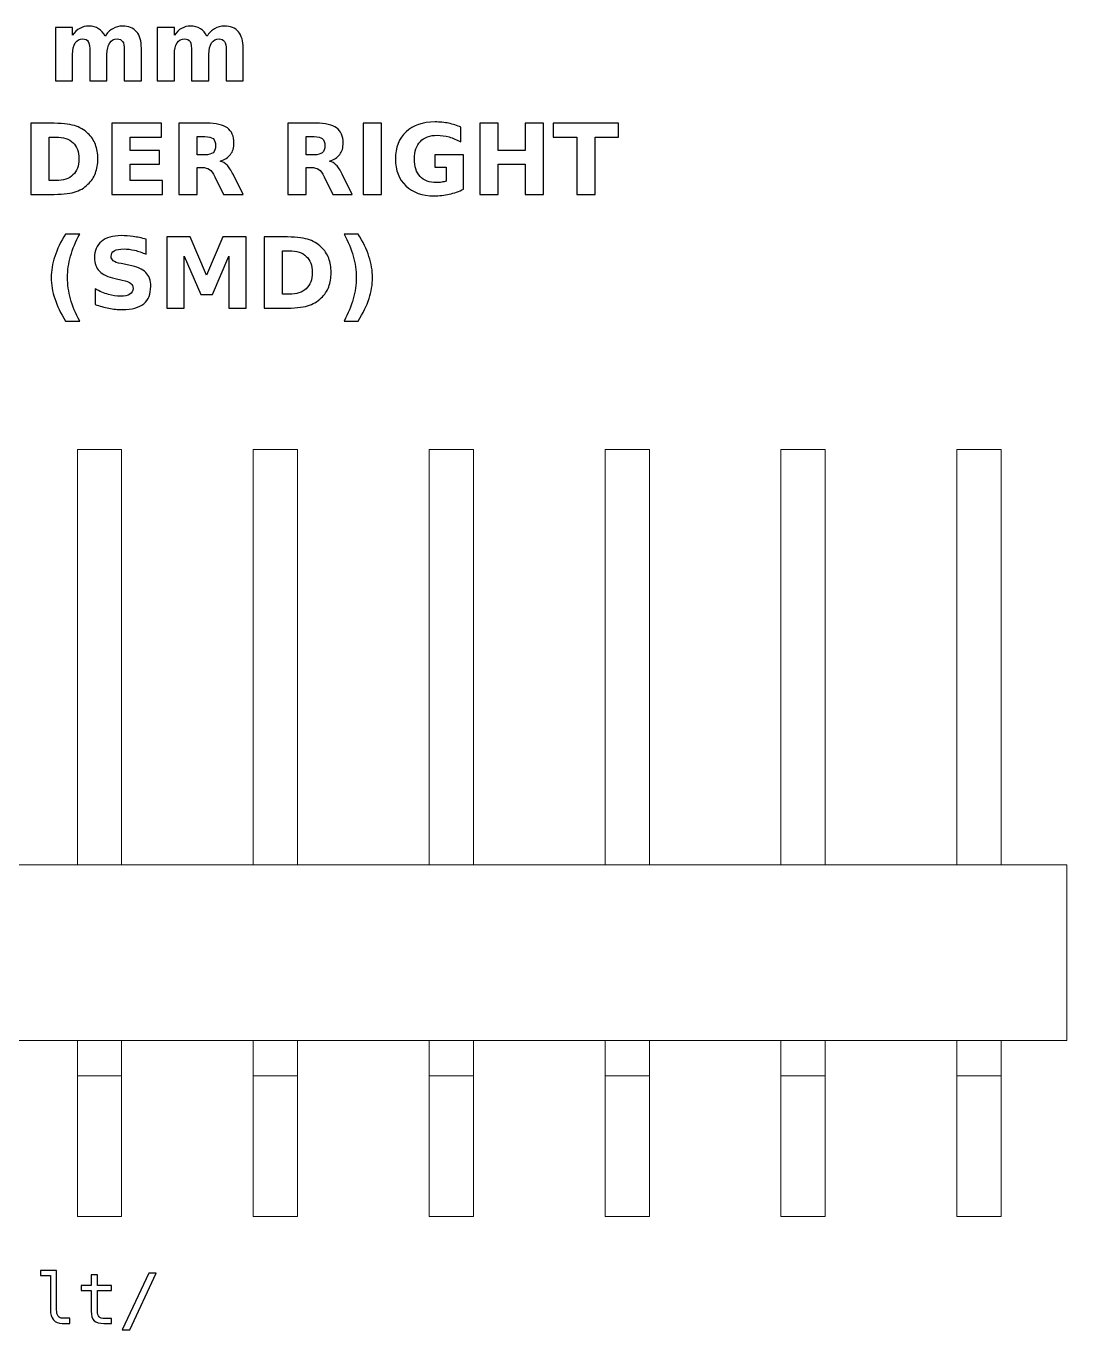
# Model space of a CAD drawing. Header units: centimetres. Extents: x -12.02 to -8.98, y -15.57 to -13.66.
# Drawn here: x -10.479 to -8.976, y -15.568 to -13.684 of the extents above; entities that cross this region are included whole.
import ezdxf

# ---------------------------------------------------------------- set-up
doc = ezdxf.new("R2010")
doc.units = ezdxf.units.CM
doc.header["$MEASUREMENT"] = 0
doc.layers.add('Layer 1', color=7, linetype='Continuous')

msp = doc.modelspace()

# ---------------------------------------------------------------- linework, layer by layer
at = {"layer": 'Layer 1', "color": 7, "lineweight": 20}
for points in [[(-10.405, -14.896), (-10.341, -14.896), (-10.341, -14.296), (-10.405, -14.296), (-10.405, -14.896)], [(-10.151, -14.896), (-10.087, -14.896), (-10.087, -14.296), (-10.151, -14.296), (-10.151, -14.896)], [(-9.897, -14.896), (-9.833, -14.896), (-9.833, -14.296), (-9.897, -14.296), (-9.897, -14.896)], [(-9.643, -14.896), (-9.579, -14.896), (-9.579, -14.296), (-9.643, -14.296), (-9.643, -14.896)], [(-9.389, -14.896), (-9.325, -14.896), (-9.325, -14.296), (-9.389, -14.296), (-9.389, -14.896)], [(-9.135, -14.896), (-9.071, -14.896), (-9.071, -14.296), (-9.135, -14.296), (-9.135, -14.896)], [(-12.024, -15.15), (-8.976, -15.15), (-8.976, -14.896), (-12.024, -14.896), (-12.024, -15.15)], [(-10.405, -15.201), (-10.341, -15.201), (-10.341, -15.15), (-10.405, -15.15), (-10.405, -15.201)], [(-10.151, -15.201), (-10.087, -15.201), (-10.087, -15.15), (-10.151, -15.15), (-10.151, -15.201)], [(-9.897, -15.201), (-9.833, -15.201), (-9.833, -15.15), (-9.897, -15.15), (-9.897, -15.201)], [(-9.643, -15.201), (-9.579, -15.201), (-9.579, -15.15), (-9.643, -15.15), (-9.643, -15.201)], [(-9.389, -15.201), (-9.325, -15.201), (-9.325, -15.15), (-9.389, -15.15), (-9.389, -15.201)], [(-9.135, -15.201), (-9.071, -15.201), (-9.071, -15.15), (-9.135, -15.15), (-9.135, -15.201)], [(-10.405, -15.404), (-10.341, -15.404), (-10.341, -15.201), (-10.405, -15.201), (-10.405, -15.404)], [(-10.151, -15.404), (-10.087, -15.404), (-10.087, -15.201), (-10.151, -15.201), (-10.151, -15.404)], [(-9.897, -15.404), (-9.833, -15.404), (-9.833, -15.201), (-9.897, -15.201), (-9.897, -15.404)], [(-9.643, -15.404), (-9.579, -15.404), (-9.579, -15.201), (-9.643, -15.201), (-9.643, -15.404)], [(-9.389, -15.404), (-9.325, -15.404), (-9.325, -15.201), (-9.389, -15.201), (-9.389, -15.404)], [(-9.135, -15.404), (-9.071, -15.404), (-9.071, -15.201), (-9.135, -15.201), (-9.135, -15.404)]]:
    msp.add_lwpolyline(points, close=True, dxfattribs=at)
at = {"layer": 'Layer 1', "color": 250}
for points, knots in [([(-10.36502, -13.69887), (-10.36189, -13.6941), (-10.3582, -13.69045), (-10.35389, -13.68796), (-10.35389, -13.68796), (-10.34959, -13.68544), (-10.34489, -13.6842), (-10.33974, -13.6842), (-10.33974, -13.6842), (-10.33087, -13.6842), (-10.32412, -13.68693), (-10.31949, -13.69241), (-10.31949, -13.69241), (-10.31485, -13.69786), (-10.31252, -13.70581), (-10.31252, -13.71623), (-10.31252, -13.71623), (-10.31252, -13.71623), (-10.31252, -13.76322), (-10.31252, -13.76322), (-10.31252, -13.76322), (-10.31252, -13.76322), (-10.33734, -13.76322), (-10.33734, -13.76322), (-10.33734, -13.76322), (-10.33734, -13.76322), (-10.33734, -13.72298), (-10.33734, -13.72298), (-10.33734, -13.72298), (-10.33729, -13.72239), (-10.33727, -13.72178), (-10.33724, -13.72112), (-10.33724, -13.72112), (-10.33722, -13.72049), (-10.3372, -13.71957), (-10.3372, -13.71837), (-10.3372, -13.71837), (-10.3372, -13.71291), (-10.33799, -13.70894), (-10.33962, -13.70649), (-10.33962, -13.70649), (-10.34122, -13.70402), (-10.3438, -13.7028), (-10.34738, -13.7028), (-10.34738, -13.7028), (-10.35208, -13.7028), (-10.35568, -13.70473), (-10.35824, -13.70859), (-10.35824, -13.70859), (-10.36078, -13.71244), (-10.3621, -13.71802), (-10.3622, -13.72533), (-10.3622, -13.72533), (-10.3622, -13.72533), (-10.3622, -13.76322), (-10.3622, -13.76322), (-10.3622, -13.76322), (-10.3622, -13.76322), (-10.38701, -13.76322), (-10.38701, -13.76322), (-10.38701, -13.76322), (-10.38701, -13.76322), (-10.38701, -13.72298), (-10.38701, -13.72298), (-10.38701, -13.72298), (-10.38701, -13.71444), (-10.38774, -13.70894), (-10.38922, -13.70649), (-10.38922, -13.70649), (-10.39068, -13.70402), (-10.39329, -13.7028), (-10.39705, -13.7028), (-10.39705, -13.7028), (-10.4018, -13.7028), (-10.40545, -13.70475), (-10.40801, -13.70863), (-10.40801, -13.70863), (-10.41057, -13.71251), (-10.41187, -13.71804), (-10.41187, -13.72526), (-10.41187, -13.72526), (-10.41187, -13.72526), (-10.41187, -13.76322), (-10.41187, -13.76322), (-10.41187, -13.76322), (-10.41187, -13.76322), (-10.43668, -13.76322), (-10.43668, -13.76322), (-10.43668, -13.76322), (-10.43668, -13.76322), (-10.43668, -13.68606), (-10.43668, -13.68606), (-10.43668, -13.68606), (-10.43668, -13.68606), (-10.41187, -13.68606), (-10.41187, -13.68606), (-10.41187, -13.68606), (-10.41187, -13.68606), (-10.41187, -13.69737), (-10.41187, -13.69737), (-10.41187, -13.69737), (-10.40883, -13.69299), (-10.40535, -13.68973), (-10.40142, -13.68751), (-10.40142, -13.68751), (-10.3975, -13.6853), (-10.39317, -13.6842), (-10.38844, -13.6842), (-10.38844, -13.6842), (-10.38313, -13.6842), (-10.3784, -13.68549), (-10.37433, -13.68806), (-10.37433, -13.68806), (-10.37024, -13.69064), (-10.36713, -13.69424), (-10.36502, -13.69887)], [0, 0, 0, 0, 0.0344828, 0.0344828, 0.0344828, 0.0344828, 0.0689655, 0.0689655, 0.0689655, 0.0689655, 0.1034483, 0.1034483, 0.1034483, 0.1034483, 0.137931, 0.137931, 0.137931, 0.137931, 0.1724138, 0.1724138, 0.1724138, 0.1724138, 0.2068966, 0.2068966, 0.2068966, 0.2068966, 0.2413793, 0.2413793, 0.2413793, 0.2413793, 0.2758621, 0.2758621, 0.2758621, 0.2758621, 0.3103448, 0.3103448, 0.3103448, 0.3103448, 0.3448276, 0.3448276, 0.3448276, 0.3448276, 0.3793103, 0.3793103, 0.3793103, 0.3793103, 0.4137931, 0.4137931, 0.4137931, 0.4137931, 0.4482759, 0.4482759, 0.4482759, 0.4482759, 0.4827586, 0.4827586, 0.4827586, 0.4827586, 0.5172414, 0.5172414, 0.5172414, 0.5172414, 0.5517241, 0.5517241, 0.5517241, 0.5517241, 0.5862069, 0.5862069, 0.5862069, 0.5862069, 0.6206897, 0.6206897, 0.6206897, 0.6206897, 0.6551724, 0.6551724, 0.6551724, 0.6551724, 0.6896552, 0.6896552, 0.6896552, 0.6896552, 0.7241379, 0.7241379, 0.7241379, 0.7241379, 0.7586207, 0.7586207, 0.7586207, 0.7586207, 0.7931034, 0.7931034, 0.7931034, 0.7931034, 0.8275862, 0.8275862, 0.8275862, 0.8275862, 0.862069, 0.862069, 0.862069, 0.862069, 0.8965517, 0.8965517, 0.8965517, 0.8965517, 0.9310345, 0.9310345, 0.9310345, 0.9310345, 0.9655172, 0.9655172, 0.9655172, 0.9655172, 1, 1, 1, 1]), ([(-10.21798, -13.69887), (-10.21485, -13.6941), (-10.21116, -13.69045), (-10.20685, -13.68796), (-10.20685, -13.68796), (-10.20255, -13.68544), (-10.19785, -13.6842), (-10.1927, -13.6842), (-10.1927, -13.6842), (-10.18383, -13.6842), (-10.17708, -13.68693), (-10.17245, -13.69241), (-10.17245, -13.69241), (-10.16781, -13.69786), (-10.16548, -13.70581), (-10.16548, -13.71623), (-10.16548, -13.71623), (-10.16548, -13.71623), (-10.16548, -13.76322), (-10.16548, -13.76322), (-10.16548, -13.76322), (-10.16548, -13.76322), (-10.1903, -13.76322), (-10.1903, -13.76322), (-10.1903, -13.76322), (-10.1903, -13.76322), (-10.1903, -13.72298), (-10.1903, -13.72298), (-10.1903, -13.72298), (-10.19025, -13.72239), (-10.19023, -13.72178), (-10.1902, -13.72112), (-10.1902, -13.72112), (-10.19018, -13.72049), (-10.19016, -13.71957), (-10.19016, -13.71837), (-10.19016, -13.71837), (-10.19016, -13.71291), (-10.19095, -13.70894), (-10.19258, -13.70649), (-10.19258, -13.70649), (-10.19418, -13.70402), (-10.19676, -13.7028), (-10.20034, -13.7028), (-10.20034, -13.7028), (-10.20504, -13.7028), (-10.20864, -13.70473), (-10.2112, -13.70859), (-10.2112, -13.70859), (-10.21374, -13.71244), (-10.21506, -13.71802), (-10.21516, -13.72533), (-10.21516, -13.72533), (-10.21516, -13.72533), (-10.21516, -13.76322), (-10.21516, -13.76322), (-10.21516, -13.76322), (-10.21516, -13.76322), (-10.23997, -13.76322), (-10.23997, -13.76322), (-10.23997, -13.76322), (-10.23997, -13.76322), (-10.23997, -13.72298), (-10.23997, -13.72298), (-10.23997, -13.72298), (-10.23997, -13.71444), (-10.2407, -13.70894), (-10.24218, -13.70649), (-10.24218, -13.70649), (-10.24364, -13.70402), (-10.24625, -13.7028), (-10.25001, -13.7028), (-10.25001, -13.7028), (-10.25476, -13.7028), (-10.25841, -13.70475), (-10.26097, -13.70863), (-10.26097, -13.70863), (-10.26353, -13.71251), (-10.26483, -13.71804), (-10.26483, -13.72526), (-10.26483, -13.72526), (-10.26483, -13.72526), (-10.26483, -13.76322), (-10.26483, -13.76322), (-10.26483, -13.76322), (-10.26483, -13.76322), (-10.28964, -13.76322), (-10.28964, -13.76322), (-10.28964, -13.76322), (-10.28964, -13.76322), (-10.28964, -13.68606), (-10.28964, -13.68606), (-10.28964, -13.68606), (-10.28964, -13.68606), (-10.26483, -13.68606), (-10.26483, -13.68606), (-10.26483, -13.68606), (-10.26483, -13.68606), (-10.26483, -13.69737), (-10.26483, -13.69737), (-10.26483, -13.69737), (-10.26179, -13.69299), (-10.25831, -13.68973), (-10.25438, -13.68751), (-10.25438, -13.68751), (-10.25046, -13.6853), (-10.24613, -13.6842), (-10.2414, -13.6842), (-10.2414, -13.6842), (-10.23609, -13.6842), (-10.23136, -13.68549), (-10.22729, -13.68806), (-10.22729, -13.68806), (-10.2232, -13.69064), (-10.22009, -13.69424), (-10.21798, -13.69887)], [0, 0, 0, 0, 0.0344828, 0.0344828, 0.0344828, 0.0344828, 0.0689655, 0.0689655, 0.0689655, 0.0689655, 0.1034483, 0.1034483, 0.1034483, 0.1034483, 0.137931, 0.137931, 0.137931, 0.137931, 0.1724138, 0.1724138, 0.1724138, 0.1724138, 0.2068966, 0.2068966, 0.2068966, 0.2068966, 0.2413793, 0.2413793, 0.2413793, 0.2413793, 0.2758621, 0.2758621, 0.2758621, 0.2758621, 0.3103448, 0.3103448, 0.3103448, 0.3103448, 0.3448276, 0.3448276, 0.3448276, 0.3448276, 0.3793103, 0.3793103, 0.3793103, 0.3793103, 0.4137931, 0.4137931, 0.4137931, 0.4137931, 0.4482759, 0.4482759, 0.4482759, 0.4482759, 0.4827586, 0.4827586, 0.4827586, 0.4827586, 0.5172414, 0.5172414, 0.5172414, 0.5172414, 0.5517241, 0.5517241, 0.5517241, 0.5517241, 0.5862069, 0.5862069, 0.5862069, 0.5862069, 0.6206897, 0.6206897, 0.6206897, 0.6206897, 0.6551724, 0.6551724, 0.6551724, 0.6551724, 0.6896552, 0.6896552, 0.6896552, 0.6896552, 0.7241379, 0.7241379, 0.7241379, 0.7241379, 0.7586207, 0.7586207, 0.7586207, 0.7586207, 0.7931034, 0.7931034, 0.7931034, 0.7931034, 0.8275862, 0.8275862, 0.8275862, 0.8275862, 0.862069, 0.862069, 0.862069, 0.862069, 0.8965517, 0.8965517, 0.8965517, 0.8965517, 0.9310345, 0.9310345, 0.9310345, 0.9310345, 0.9655172, 0.9655172, 0.9655172, 0.9655172, 1, 1, 1, 1]), ([(-10.47218, -13.8246), (-10.47218, -13.8246), (-10.44419, -13.8246), (-10.44419, -13.8246), (-10.44419, -13.8246), (-10.42858, -13.8246), (-10.41696, -13.82571), (-10.40932, -13.82794), (-10.40932, -13.82794), (-10.40167, -13.83017), (-10.39511, -13.83394), (-10.38963, -13.83928), (-10.38963, -13.83928), (-10.38481, -13.84391), (-10.38124, -13.84927), (-10.37888, -13.85534), (-10.37888, -13.85534), (-10.37656, -13.86138), (-10.37538, -13.86825), (-10.37538, -13.87594), (-10.37538, -13.87594), (-10.37538, -13.8837), (-10.37656, -13.89062), (-10.37888, -13.89671), (-10.37888, -13.89671), (-10.38124, -13.9028), (-10.38481, -13.90816), (-10.38963, -13.91279), (-10.38963, -13.91279), (-10.39516, -13.91813), (-10.40177, -13.9219), (-10.40948, -13.92413), (-10.40948, -13.92413), (-10.4172, -13.92636), (-10.42877, -13.92747), (-10.44419, -13.92747), (-10.44419, -13.92747), (-10.44419, -13.92747), (-10.47218, -13.92747), (-10.47218, -13.92747), (-10.47218, -13.92747), (-10.47218, -13.92747), (-10.47218, -13.8246), (-10.47218, -13.8246)], [0, 0, 0, 0, 0.0909091, 0.0909091, 0.0909091, 0.0909091, 0.1818182, 0.1818182, 0.1818182, 0.1818182, 0.2727273, 0.2727273, 0.2727273, 0.2727273, 0.3636364, 0.3636364, 0.3636364, 0.3636364, 0.4545455, 0.4545455, 0.4545455, 0.4545455, 0.5454545, 0.5454545, 0.5454545, 0.5454545, 0.6363636, 0.6363636, 0.6363636, 0.6363636, 0.7272727, 0.7272727, 0.7272727, 0.7272727, 0.8181818, 0.8181818, 0.8181818, 0.8181818, 0.9090909, 0.9090909, 0.9090909, 0.9090909, 1, 1, 1, 1]), ([(-10.35506, -13.8246), (-10.35506, -13.8246), (-10.28347, -13.8246), (-10.28347, -13.8246), (-10.28347, -13.8246), (-10.28347, -13.8246), (-10.28347, -13.84466), (-10.28347, -13.84466), (-10.28347, -13.84466), (-10.28347, -13.84466), (-10.32853, -13.84466), (-10.32853, -13.84466), (-10.32853, -13.84466), (-10.32853, -13.84466), (-10.32853, -13.86381), (-10.32853, -13.86381), (-10.32853, -13.86381), (-10.32853, -13.86381), (-10.28618, -13.86381), (-10.28618, -13.86381), (-10.28618, -13.86381), (-10.28618, -13.86381), (-10.28618, -13.88387), (-10.28618, -13.88387), (-10.28618, -13.88387), (-10.28618, -13.88387), (-10.32853, -13.88387), (-10.32853, -13.88387), (-10.32853, -13.88387), (-10.32853, -13.88387), (-10.32853, -13.90741), (-10.32853, -13.90741), (-10.32853, -13.90741), (-10.32853, -13.90741), (-10.28197, -13.90741), (-10.28197, -13.90741), (-10.28197, -13.90741), (-10.28197, -13.90741), (-10.28197, -13.92747), (-10.28197, -13.92747), (-10.28197, -13.92747), (-10.28197, -13.92747), (-10.35506, -13.92747), (-10.35506, -13.92747), (-10.35506, -13.92747), (-10.35506, -13.92747), (-10.35506, -13.8246), (-10.35506, -13.8246)], [0, 0, 0, 0, 0.0833333, 0.0833333, 0.0833333, 0.0833333, 0.1666667, 0.1666667, 0.1666667, 0.1666667, 0.25, 0.25, 0.25, 0.25, 0.3333333, 0.3333333, 0.3333333, 0.3333333, 0.4166667, 0.4166667, 0.4166667, 0.4166667, 0.5, 0.5, 0.5, 0.5, 0.5833333, 0.5833333, 0.5833333, 0.5833333, 0.6666667, 0.6666667, 0.6666667, 0.6666667, 0.75, 0.75, 0.75, 0.75, 0.8333333, 0.8333333, 0.8333333, 0.8333333, 0.9166667, 0.9166667, 0.9166667, 0.9166667, 1, 1, 1, 1]), ([(-10.23213, -13.88855), (-10.23213, -13.88855), (-10.23213, -13.92747), (-10.23213, -13.92747), (-10.23213, -13.92747), (-10.23213, -13.92747), (-10.25866, -13.92747), (-10.25866, -13.92747), (-10.25866, -13.92747), (-10.25866, -13.92747), (-10.25866, -13.8246), (-10.25866, -13.8246), (-10.25866, -13.8246), (-10.25866, -13.8246), (-10.21814, -13.8246), (-10.21814, -13.8246), (-10.21814, -13.8246), (-10.20459, -13.8246), (-10.19464, -13.82688), (-10.18834, -13.83142), (-10.18834, -13.83142), (-10.18202, -13.83596), (-10.17886, -13.84316), (-10.17886, -13.85299), (-10.17886, -13.85299), (-10.17886, -13.85978), (-10.18051, -13.86538), (-10.18378, -13.86973), (-10.18378, -13.86973), (-10.18707, -13.87411), (-10.19203, -13.87733), (-10.19864, -13.87938), (-10.19864, -13.87938), (-10.19502, -13.88022), (-10.19175, -13.88208), (-10.18888, -13.885), (-10.18888, -13.885), (-10.18601, -13.88791), (-10.18312, -13.89233), (-10.18018, -13.89826), (-10.18018, -13.89826), (-10.18018, -13.89826), (-10.16576, -13.92747), (-10.16576, -13.92747), (-10.16576, -13.92747), (-10.16576, -13.92747), (-10.19403, -13.92747), (-10.19403, -13.92747), (-10.19403, -13.92747), (-10.19403, -13.92747), (-10.20657, -13.90191), (-10.20657, -13.90191), (-10.20657, -13.90191), (-10.20908, -13.89678), (-10.21165, -13.89325), (-10.21426, -13.89137), (-10.21426, -13.89137), (-10.21685, -13.88949), (-10.2203, -13.88855), (-10.22463, -13.88855), (-10.22463, -13.88855), (-10.22463, -13.88855), (-10.23213, -13.88855), (-10.23213, -13.88855)], [0, 0, 0, 0, 0.0625, 0.0625, 0.0625, 0.0625, 0.125, 0.125, 0.125, 0.125, 0.1875, 0.1875, 0.1875, 0.1875, 0.25, 0.25, 0.25, 0.25, 0.3125, 0.3125, 0.3125, 0.3125, 0.375, 0.375, 0.375, 0.375, 0.4375, 0.4375, 0.4375, 0.4375, 0.5, 0.5, 0.5, 0.5, 0.5625, 0.5625, 0.5625, 0.5625, 0.625, 0.625, 0.625, 0.625, 0.6875, 0.6875, 0.6875, 0.6875, 0.75, 0.75, 0.75, 0.75, 0.8125, 0.8125, 0.8125, 0.8125, 0.875, 0.875, 0.875, 0.875, 0.9375, 0.9375, 0.9375, 0.9375, 1, 1, 1, 1]), ([(-10.07435, -13.88855), (-10.07435, -13.88855), (-10.07435, -13.92747), (-10.07435, -13.92747), (-10.07435, -13.92747), (-10.07435, -13.92747), (-10.10088, -13.92747), (-10.10088, -13.92747), (-10.10088, -13.92747), (-10.10088, -13.92747), (-10.10088, -13.8246), (-10.10088, -13.8246), (-10.10088, -13.8246), (-10.10088, -13.8246), (-10.06036, -13.8246), (-10.06036, -13.8246), (-10.06036, -13.8246), (-10.04681, -13.8246), (-10.03686, -13.82688), (-10.03056, -13.83142), (-10.03056, -13.83142), (-10.02424, -13.83596), (-10.02108, -13.84316), (-10.02108, -13.85299), (-10.02108, -13.85299), (-10.02108, -13.85978), (-10.02273, -13.86538), (-10.026, -13.86973), (-10.026, -13.86973), (-10.02929, -13.87411), (-10.03425, -13.87733), (-10.04086, -13.87938), (-10.04086, -13.87938), (-10.03724, -13.88022), (-10.03397, -13.88208), (-10.0311, -13.885), (-10.0311, -13.885), (-10.02823, -13.88791), (-10.02534, -13.89233), (-10.0224, -13.89826), (-10.0224, -13.89826), (-10.0224, -13.89826), (-10.00798, -13.92747), (-10.00798, -13.92747), (-10.00798, -13.92747), (-10.00798, -13.92747), (-10.03625, -13.92747), (-10.03625, -13.92747), (-10.03625, -13.92747), (-10.03625, -13.92747), (-10.04879, -13.90191), (-10.04879, -13.90191), (-10.04879, -13.90191), (-10.0513, -13.89678), (-10.05387, -13.89325), (-10.05648, -13.89137), (-10.05648, -13.89137), (-10.05907, -13.88949), (-10.06252, -13.88855), (-10.06685, -13.88855), (-10.06685, -13.88855), (-10.06685, -13.88855), (-10.07435, -13.88855), (-10.07435, -13.88855)], [0, 0, 0, 0, 0.0625, 0.0625, 0.0625, 0.0625, 0.125, 0.125, 0.125, 0.125, 0.1875, 0.1875, 0.1875, 0.1875, 0.25, 0.25, 0.25, 0.25, 0.3125, 0.3125, 0.3125, 0.3125, 0.375, 0.375, 0.375, 0.375, 0.4375, 0.4375, 0.4375, 0.4375, 0.5, 0.5, 0.5, 0.5, 0.5625, 0.5625, 0.5625, 0.5625, 0.625, 0.625, 0.625, 0.625, 0.6875, 0.6875, 0.6875, 0.6875, 0.75, 0.75, 0.75, 0.75, 0.8125, 0.8125, 0.8125, 0.8125, 0.875, 0.875, 0.875, 0.875, 0.9375, 0.9375, 0.9375, 0.9375, 1, 1, 1, 1]), ([(-9.99223, -13.8246), (-9.99223, -13.8246), (-9.9657, -13.8246), (-9.9657, -13.8246), (-9.9657, -13.8246), (-9.9657, -13.8246), (-9.9657, -13.92747), (-9.9657, -13.92747), (-9.9657, -13.92747), (-9.9657, -13.92747), (-9.99223, -13.92747), (-9.99223, -13.92747), (-9.99223, -13.92747), (-9.99223, -13.92747), (-9.99223, -13.8246), (-9.99223, -13.8246)], [0, 0, 0, 0, 0.25, 0.25, 0.25, 0.25, 0.5, 0.5, 0.5, 0.5, 0.75, 0.75, 0.75, 0.75, 1, 1, 1, 1]), ([(-9.84727, -13.91983), (-9.85388, -13.92305), (-9.86074, -13.92545), (-9.86787, -13.92707), (-9.86787, -13.92707), (-9.875, -13.92867), (-9.88233, -13.92947), (-9.88993, -13.92947), (-9.88993, -13.92947), (-9.90705, -13.92947), (-9.92062, -13.92467), (-9.93064, -13.9151), (-9.93064, -13.9151), (-9.94066, -13.90553), (-9.94567, -13.89255), (-9.94567, -13.87613), (-9.94567, -13.87613), (-9.94567, -13.85955), (-9.94056, -13.84652), (-9.93038, -13.83699), (-9.93038, -13.83699), (-9.92017, -13.82749), (-9.9062, -13.82274), (-9.88847, -13.82274), (-9.88847, -13.82274), (-9.88163, -13.82274), (-9.87507, -13.82338), (-9.86879, -13.82467), (-9.86879, -13.82467), (-9.86253, -13.82596), (-9.8566, -13.82787), (-9.85105, -13.83039), (-9.85105, -13.83039), (-9.85105, -13.83039), (-9.85105, -13.85167), (-9.85105, -13.85167), (-9.85105, -13.85167), (-9.85679, -13.8484), (-9.86251, -13.84598), (-9.86818, -13.84438), (-9.86818, -13.84438), (-9.87384, -13.84276), (-9.87953, -13.84196), (-9.88523, -13.84196), (-9.88523, -13.84196), (-9.89581, -13.84196), (-9.90395, -13.84492), (-9.90966, -13.85082), (-9.90966, -13.85082), (-9.91538, -13.85673), (-9.91825, -13.86517), (-9.91825, -13.87613), (-9.91825, -13.87613), (-9.91825, -13.88702), (-9.91549, -13.89544), (-9.90997, -13.90136), (-9.90997, -13.90136), (-9.90446, -13.90729), (-9.89663, -13.91025), (-9.88647, -13.91025), (-9.88647, -13.91025), (-9.88372, -13.91025), (-9.88116, -13.91009), (-9.87878, -13.90974), (-9.87878, -13.90974), (-9.87641, -13.90938), (-9.87429, -13.90884), (-9.87241, -13.90811), (-9.87241, -13.90811), (-9.87241, -13.90811), (-9.87241, -13.88812), (-9.87241, -13.88812), (-9.87241, -13.88812), (-9.87241, -13.88812), (-9.88859, -13.88812), (-9.88859, -13.88812), (-9.88859, -13.88812), (-9.88859, -13.88812), (-9.88859, -13.87034), (-9.88859, -13.87034), (-9.88859, -13.87034), (-9.88859, -13.87034), (-9.84727, -13.87034), (-9.84727, -13.87034), (-9.84727, -13.87034), (-9.84727, -13.87034), (-9.84727, -13.91983), (-9.84727, -13.91983)], [0, 0, 0, 0, 0.0454545, 0.0454545, 0.0454545, 0.0454545, 0.0909091, 0.0909091, 0.0909091, 0.0909091, 0.1363636, 0.1363636, 0.1363636, 0.1363636, 0.1818182, 0.1818182, 0.1818182, 0.1818182, 0.2272727, 0.2272727, 0.2272727, 0.2272727, 0.2727273, 0.2727273, 0.2727273, 0.2727273, 0.3181818, 0.3181818, 0.3181818, 0.3181818, 0.3636364, 0.3636364, 0.3636364, 0.3636364, 0.4090909, 0.4090909, 0.4090909, 0.4090909, 0.4545455, 0.4545455, 0.4545455, 0.4545455, 0.5, 0.5, 0.5, 0.5, 0.5454545, 0.5454545, 0.5454545, 0.5454545, 0.5909091, 0.5909091, 0.5909091, 0.5909091, 0.6363636, 0.6363636, 0.6363636, 0.6363636, 0.6818182, 0.6818182, 0.6818182, 0.6818182, 0.7272727, 0.7272727, 0.7272727, 0.7272727, 0.7727273, 0.7727273, 0.7727273, 0.7727273, 0.8181818, 0.8181818, 0.8181818, 0.8181818, 0.8636364, 0.8636364, 0.8636364, 0.8636364, 0.9090909, 0.9090909, 0.9090909, 0.9090909, 0.9545455, 0.9545455, 0.9545455, 0.9545455, 1, 1, 1, 1]), ([(-9.82391, -13.8246), (-9.82391, -13.8246), (-9.79738, -13.8246), (-9.79738, -13.8246), (-9.79738, -13.8246), (-9.79738, -13.8246), (-9.79738, -13.86381), (-9.79738, -13.86381), (-9.79738, -13.86381), (-9.79738, -13.86381), (-9.75825, -13.86381), (-9.75825, -13.86381), (-9.75825, -13.86381), (-9.75825, -13.86381), (-9.75825, -13.8246), (-9.75825, -13.8246), (-9.75825, -13.8246), (-9.75825, -13.8246), (-9.73172, -13.8246), (-9.73172, -13.8246), (-9.73172, -13.8246), (-9.73172, -13.8246), (-9.73172, -13.92747), (-9.73172, -13.92747), (-9.73172, -13.92747), (-9.73172, -13.92747), (-9.75825, -13.92747), (-9.75825, -13.92747), (-9.75825, -13.92747), (-9.75825, -13.92747), (-9.75825, -13.88387), (-9.75825, -13.88387), (-9.75825, -13.88387), (-9.75825, -13.88387), (-9.79738, -13.88387), (-9.79738, -13.88387), (-9.79738, -13.88387), (-9.79738, -13.88387), (-9.79738, -13.92747), (-9.79738, -13.92747), (-9.79738, -13.92747), (-9.79738, -13.92747), (-9.82391, -13.92747), (-9.82391, -13.92747), (-9.82391, -13.92747), (-9.82391, -13.92747), (-9.82391, -13.8246), (-9.82391, -13.8246)], [0, 0, 0, 0, 0.0833333, 0.0833333, 0.0833333, 0.0833333, 0.1666667, 0.1666667, 0.1666667, 0.1666667, 0.25, 0.25, 0.25, 0.25, 0.3333333, 0.3333333, 0.3333333, 0.3333333, 0.4166667, 0.4166667, 0.4166667, 0.4166667, 0.5, 0.5, 0.5, 0.5, 0.5833333, 0.5833333, 0.5833333, 0.5833333, 0.6666667, 0.6666667, 0.6666667, 0.6666667, 0.75, 0.75, 0.75, 0.75, 0.8333333, 0.8333333, 0.8333333, 0.8333333, 0.9166667, 0.9166667, 0.9166667, 0.9166667, 1, 1, 1, 1]), ([(-9.7181, -13.8246), (-9.7181, -13.8246), (-9.6233, -13.8246), (-9.6233, -13.8246), (-9.6233, -13.8246), (-9.6233, -13.8246), (-9.6233, -13.84466), (-9.6233, -13.84466), (-9.6233, -13.84466), (-9.6233, -13.84466), (-9.6574, -13.84466), (-9.6574, -13.84466), (-9.6574, -13.84466), (-9.6574, -13.84466), (-9.6574, -13.92747), (-9.6574, -13.92747), (-9.6574, -13.92747), (-9.6574, -13.92747), (-9.68393, -13.92747), (-9.68393, -13.92747), (-9.68393, -13.92747), (-9.68393, -13.92747), (-9.68393, -13.84466), (-9.68393, -13.84466), (-9.68393, -13.84466), (-9.68393, -13.84466), (-9.7181, -13.84466), (-9.7181, -13.84466), (-9.7181, -13.84466), (-9.7181, -13.84466), (-9.7181, -13.8246), (-9.7181, -13.8246)], [0, 0, 0, 0, 0.125, 0.125, 0.125, 0.125, 0.25, 0.25, 0.25, 0.25, 0.375, 0.375, 0.375, 0.375, 0.5, 0.5, 0.5, 0.5, 0.625, 0.625, 0.625, 0.625, 0.75, 0.75, 0.75, 0.75, 0.875, 0.875, 0.875, 0.875, 1, 1, 1, 1]), ([(-10.44565, -13.84466), (-10.44565, -13.84466), (-10.44565, -13.90741), (-10.44565, -13.90741), (-10.44565, -13.90741), (-10.44565, -13.90741), (-10.43615, -13.90741), (-10.43615, -13.90741), (-10.43615, -13.90741), (-10.42531, -13.90741), (-10.41703, -13.90473), (-10.41132, -13.89934), (-10.41132, -13.89934), (-10.4056, -13.89398), (-10.40273, -13.88617), (-10.40273, -13.87594), (-10.40273, -13.87594), (-10.40273, -13.86573), (-10.40558, -13.85797), (-10.41127, -13.85266), (-10.41127, -13.85266), (-10.41696, -13.84732), (-10.42526, -13.84466), (-10.43615, -13.84466), (-10.43615, -13.84466), (-10.43615, -13.84466), (-10.44565, -13.84466), (-10.44565, -13.84466)], [0, 0, 0, 0, 0.1428571, 0.1428571, 0.1428571, 0.1428571, 0.2857143, 0.2857143, 0.2857143, 0.2857143, 0.4285714, 0.4285714, 0.4285714, 0.4285714, 0.5714286, 0.5714286, 0.5714286, 0.5714286, 0.7142857, 0.7142857, 0.7142857, 0.7142857, 0.8571429, 0.8571429, 0.8571429, 0.8571429, 1, 1, 1, 1]), ([(-10.22096, -13.87023), (-10.21541, -13.87023), (-10.21141, -13.86919), (-10.20901, -13.86712), (-10.20901, -13.86712), (-10.20659, -13.86505), (-10.20539, -13.86164), (-10.20539, -13.85691), (-10.20539, -13.85691), (-10.20539, -13.85223), (-10.20659, -13.84887), (-10.20901, -13.84685), (-10.20901, -13.84685), (-10.21141, -13.84483), (-10.21541, -13.84382), (-10.22096, -13.84382), (-10.22096, -13.84382), (-10.22096, -13.84382), (-10.23213, -13.84382), (-10.23213, -13.84382), (-10.23213, -13.84382), (-10.23213, -13.84382), (-10.23213, -13.87023), (-10.23213, -13.87023), (-10.23213, -13.87023), (-10.23213, -13.87023), (-10.22096, -13.87023), (-10.22096, -13.87023)], [0, 0, 0, 0, 0.1428571, 0.1428571, 0.1428571, 0.1428571, 0.2857143, 0.2857143, 0.2857143, 0.2857143, 0.4285714, 0.4285714, 0.4285714, 0.4285714, 0.5714286, 0.5714286, 0.5714286, 0.5714286, 0.7142857, 0.7142857, 0.7142857, 0.7142857, 0.8571429, 0.8571429, 0.8571429, 0.8571429, 1, 1, 1, 1]), ([(-10.06318, -13.87023), (-10.05763, -13.87023), (-10.05363, -13.86919), (-10.05123, -13.86712), (-10.05123, -13.86712), (-10.04881, -13.86505), (-10.04761, -13.86164), (-10.04761, -13.85691), (-10.04761, -13.85691), (-10.04761, -13.85223), (-10.04881, -13.84887), (-10.05123, -13.84685), (-10.05123, -13.84685), (-10.05363, -13.84483), (-10.05763, -13.84382), (-10.06318, -13.84382), (-10.06318, -13.84382), (-10.06318, -13.84382), (-10.07435, -13.84382), (-10.07435, -13.84382), (-10.07435, -13.84382), (-10.07435, -13.84382), (-10.07435, -13.87023), (-10.07435, -13.87023), (-10.07435, -13.87023), (-10.07435, -13.87023), (-10.06318, -13.87023), (-10.06318, -13.87023)], [0, 0, 0, 0, 0.1428571, 0.1428571, 0.1428571, 0.1428571, 0.2857143, 0.2857143, 0.2857143, 0.2857143, 0.4285714, 0.4285714, 0.4285714, 0.4285714, 0.5714286, 0.5714286, 0.5714286, 0.5714286, 0.7142857, 0.7142857, 0.7142857, 0.7142857, 0.8571429, 0.8571429, 0.8571429, 0.8571429, 1, 1, 1, 1]), ([(-10.40159, -14.11032), (-10.40159, -14.11032), (-10.42205, -14.11032), (-10.42205, -14.11032), (-10.42205, -14.11032), (-10.42908, -14.09899), (-10.43428, -14.08819), (-10.43762, -14.07796), (-10.43762, -14.07796), (-10.44098, -14.06775), (-10.44265, -14.05762), (-10.44265, -14.04755), (-10.44265, -14.04755), (-10.44265, -14.03749), (-10.44096, -14.0273), (-10.4376, -14.017), (-10.4376, -14.017), (-10.43421, -14.00668), (-10.42904, -13.99591), (-10.42205, -13.98464), (-10.42205, -13.98464), (-10.42205, -13.98464), (-10.40159, -13.98464), (-10.40159, -13.98464), (-10.40159, -13.98464), (-10.40747, -13.99553), (-10.41187, -14.00618), (-10.41481, -14.01658), (-10.41481, -14.01658), (-10.41775, -14.02697), (-10.41923, -14.03725), (-10.41923, -14.04741), (-10.41923, -14.04741), (-10.41923, -14.05757), (-10.41777, -14.06785), (-10.41486, -14.07829), (-10.41486, -14.07829), (-10.41194, -14.08871), (-10.40752, -14.09939), (-10.40159, -14.11032)], [0, 0, 0, 0, 0.1, 0.1, 0.1, 0.1, 0.2, 0.2, 0.2, 0.2, 0.3, 0.3, 0.3, 0.3, 0.4, 0.4, 0.4, 0.4, 0.5, 0.5, 0.5, 0.5, 0.6, 0.6, 0.6, 0.6, 0.7, 0.7, 0.7, 0.7, 0.8, 0.8, 0.8, 0.8, 0.9, 0.9, 0.9, 0.9, 1, 1, 1, 1]), ([(-10.30575, -13.9921), (-10.30575, -13.9921), (-10.30575, -14.01385), (-10.30575, -14.01385), (-10.30575, -14.01385), (-10.3114, -14.01133), (-10.31692, -14.00943), (-10.32228, -14.00814), (-10.32228, -14.00814), (-10.32767, -14.00684), (-10.33275, -14.00621), (-10.33752, -14.00621), (-10.33752, -14.00621), (-10.34385, -14.00621), (-10.34855, -14.00708), (-10.35159, -14.00882), (-10.35159, -14.00882), (-10.35462, -14.01058), (-10.35613, -14.01329), (-10.35613, -14.01696), (-10.35613, -14.01696), (-10.35613, -14.01971), (-10.35512, -14.02187), (-10.35307, -14.0234), (-10.35307, -14.0234), (-10.35102, -14.02493), (-10.34731, -14.02627), (-10.34192, -14.02737), (-10.34192, -14.02737), (-10.34192, -14.02737), (-10.33063, -14.02963), (-10.33063, -14.02963), (-10.33063, -14.02963), (-10.31918, -14.03194), (-10.31107, -14.03542), (-10.30625, -14.04012), (-10.30625, -14.04012), (-10.30142, -14.0448), (-10.299, -14.05146), (-10.299, -14.06009), (-10.299, -14.06009), (-10.299, -14.07145), (-10.30236, -14.07989), (-10.30909, -14.08542), (-10.30909, -14.08542), (-10.31582, -14.09094), (-10.32609, -14.09372), (-10.33992, -14.09372), (-10.33992, -14.09372), (-10.34646, -14.09372), (-10.353, -14.09311), (-10.35956, -14.09186), (-10.35956, -14.09186), (-10.36612, -14.09061), (-10.37271, -14.08878), (-10.37927, -14.08636), (-10.37927, -14.08636), (-10.37927, -14.08636), (-10.37927, -14.06397), (-10.37927, -14.06397), (-10.37927, -14.06397), (-10.37271, -14.06745), (-10.36636, -14.07008), (-10.36022, -14.07185), (-10.36022, -14.07185), (-10.35408, -14.07361), (-10.34818, -14.0745), (-10.34249, -14.0745), (-10.34249, -14.0745), (-10.3367, -14.0745), (-10.33226, -14.07354), (-10.32918, -14.07161), (-10.32918, -14.07161), (-10.32609, -14.06968), (-10.32457, -14.06693), (-10.32457, -14.06333), (-10.32457, -14.06333), (-10.32457, -14.06013), (-10.3256, -14.05764), (-10.32769, -14.0559), (-10.32769, -14.0559), (-10.32979, -14.05416), (-10.33395, -14.05259), (-10.34021, -14.05122), (-10.34021, -14.05122), (-10.34021, -14.05122), (-10.35048, -14.04894), (-10.35048, -14.04894), (-10.35048, -14.04894), (-10.36076, -14.04673), (-10.36829, -14.04323), (-10.37304, -14.0384), (-10.37304, -14.0384), (-10.37779, -14.03358), (-10.38016, -14.02707), (-10.38016, -14.01891), (-10.38016, -14.01891), (-10.38016, -14.00865), (-10.37685, -14.00077), (-10.37024, -13.99527), (-10.37024, -13.99527), (-10.36363, -13.98974), (-10.35413, -13.98699), (-10.34171, -13.98699), (-10.34171, -13.98699), (-10.33607, -13.98699), (-10.33026, -13.98742), (-10.32428, -13.98826), (-10.32428, -13.98826), (-10.31831, -13.98911), (-10.31213, -13.99038), (-10.30575, -13.9921)], [0, 0, 0, 0, 0.0357143, 0.0357143, 0.0357143, 0.0357143, 0.0714286, 0.0714286, 0.0714286, 0.0714286, 0.1071429, 0.1071429, 0.1071429, 0.1071429, 0.1428571, 0.1428571, 0.1428571, 0.1428571, 0.1785714, 0.1785714, 0.1785714, 0.1785714, 0.2142857, 0.2142857, 0.2142857, 0.2142857, 0.25, 0.25, 0.25, 0.25, 0.2857143, 0.2857143, 0.2857143, 0.2857143, 0.3214286, 0.3214286, 0.3214286, 0.3214286, 0.3571429, 0.3571429, 0.3571429, 0.3571429, 0.3928571, 0.3928571, 0.3928571, 0.3928571, 0.4285714, 0.4285714, 0.4285714, 0.4285714, 0.4642857, 0.4642857, 0.4642857, 0.4642857, 0.5, 0.5, 0.5, 0.5, 0.5357143, 0.5357143, 0.5357143, 0.5357143, 0.5714286, 0.5714286, 0.5714286, 0.5714286, 0.6071429, 0.6071429, 0.6071429, 0.6071429, 0.6428571, 0.6428571, 0.6428571, 0.6428571, 0.6785714, 0.6785714, 0.6785714, 0.6785714, 0.7142857, 0.7142857, 0.7142857, 0.7142857, 0.75, 0.75, 0.75, 0.75, 0.7857143, 0.7857143, 0.7857143, 0.7857143, 0.8214286, 0.8214286, 0.8214286, 0.8214286, 0.8571429, 0.8571429, 0.8571429, 0.8571429, 0.8928571, 0.8928571, 0.8928571, 0.8928571, 0.9285714, 0.9285714, 0.9285714, 0.9285714, 0.9642857, 0.9642857, 0.9642857, 0.9642857, 1, 1, 1, 1]), ([(-10.27572, -13.98885), (-10.27572, -13.98885), (-10.24197, -13.98885), (-10.24197, -13.98885), (-10.24197, -13.98885), (-10.24197, -13.98885), (-10.21852, -14.04391), (-10.21852, -14.04391), (-10.21852, -14.04391), (-10.21852, -14.04391), (-10.19496, -13.98885), (-10.19496, -13.98885), (-10.19496, -13.98885), (-10.19496, -13.98885), (-10.16128, -13.98885), (-10.16128, -13.98885), (-10.16128, -13.98885), (-10.16128, -13.98885), (-10.16128, -14.09172), (-10.16128, -14.09172), (-10.16128, -14.09172), (-10.16128, -14.09172), (-10.18635, -14.09172), (-10.18635, -14.09172), (-10.18635, -14.09172), (-10.18635, -14.09172), (-10.18635, -14.01648), (-10.18635, -14.01648), (-10.18635, -14.01648), (-10.18635, -14.01648), (-10.21006, -14.07194), (-10.21006, -14.07194), (-10.21006, -14.07194), (-10.21006, -14.07194), (-10.22687, -14.07194), (-10.22687, -14.07194), (-10.22687, -14.07194), (-10.22687, -14.07194), (-10.25058, -14.01648), (-10.25058, -14.01648), (-10.25058, -14.01648), (-10.25058, -14.01648), (-10.25058, -14.09172), (-10.25058, -14.09172), (-10.25058, -14.09172), (-10.25058, -14.09172), (-10.27572, -14.09172), (-10.27572, -14.09172), (-10.27572, -14.09172), (-10.27572, -14.09172), (-10.27572, -13.98885), (-10.27572, -13.98885)], [0, 0, 0, 0, 0.0769231, 0.0769231, 0.0769231, 0.0769231, 0.1538462, 0.1538462, 0.1538462, 0.1538462, 0.2307692, 0.2307692, 0.2307692, 0.2307692, 0.3076923, 0.3076923, 0.3076923, 0.3076923, 0.3846154, 0.3846154, 0.3846154, 0.3846154, 0.4615385, 0.4615385, 0.4615385, 0.4615385, 0.5384615, 0.5384615, 0.5384615, 0.5384615, 0.6153846, 0.6153846, 0.6153846, 0.6153846, 0.6923077, 0.6923077, 0.6923077, 0.6923077, 0.7692308, 0.7692308, 0.7692308, 0.7692308, 0.8461538, 0.8461538, 0.8461538, 0.8461538, 0.9230769, 0.9230769, 0.9230769, 0.9230769, 1, 1, 1, 1]), ([(-10.13529, -13.98885), (-10.13529, -13.98885), (-10.1073, -13.98885), (-10.1073, -13.98885), (-10.1073, -13.98885), (-10.09169, -13.98885), (-10.08007, -13.98996), (-10.07243, -13.99219), (-10.07243, -13.99219), (-10.06478, -13.99442), (-10.05822, -13.99819), (-10.05274, -14.00353), (-10.05274, -14.00353), (-10.04792, -14.00816), (-10.04435, -14.01352), (-10.04199, -14.01959), (-10.04199, -14.01959), (-10.03967, -14.02563), (-10.03849, -14.0325), (-10.03849, -14.04019), (-10.03849, -14.04019), (-10.03849, -14.04795), (-10.03967, -14.05487), (-10.04199, -14.06096), (-10.04199, -14.06096), (-10.04435, -14.06705), (-10.04792, -14.07241), (-10.05274, -14.07704), (-10.05274, -14.07704), (-10.05827, -14.08238), (-10.06488, -14.08615), (-10.07259, -14.08838), (-10.07259, -14.08838), (-10.08031, -14.09061), (-10.09188, -14.09172), (-10.1073, -14.09172), (-10.1073, -14.09172), (-10.1073, -14.09172), (-10.13529, -14.09172), (-10.13529, -14.09172), (-10.13529, -14.09172), (-10.13529, -14.09172), (-10.13529, -13.98885), (-10.13529, -13.98885)], [0, 0, 0, 0, 0.0909091, 0.0909091, 0.0909091, 0.0909091, 0.1818182, 0.1818182, 0.1818182, 0.1818182, 0.2727273, 0.2727273, 0.2727273, 0.2727273, 0.3636364, 0.3636364, 0.3636364, 0.3636364, 0.4545455, 0.4545455, 0.4545455, 0.4545455, 0.5454545, 0.5454545, 0.5454545, 0.5454545, 0.6363636, 0.6363636, 0.6363636, 0.6363636, 0.7272727, 0.7272727, 0.7272727, 0.7272727, 0.8181818, 0.8181818, 0.8181818, 0.8181818, 0.9090909, 0.9090909, 0.9090909, 0.9090909, 1, 1, 1, 1]), ([(-10.01984, -14.11032), (-10.01396, -14.09939), (-10.00954, -14.08871), (-10.0066, -14.07829), (-10.0066, -14.07829), (-10.00366, -14.06785), (-10.0022, -14.05757), (-10.0022, -14.04741), (-10.0022, -14.04741), (-10.0022, -14.03725), (-10.00366, -14.02697), (-10.0066, -14.01658), (-10.0066, -14.01658), (-10.00954, -14.00618), (-10.01396, -13.99553), (-10.01984, -13.98464), (-10.01984, -13.98464), (-10.01984, -13.98464), (-9.99938, -13.98464), (-9.99938, -13.98464), (-9.99938, -13.98464), (-9.9924, -13.99591), (-9.98722, -14.00668), (-9.98383, -14.017), (-9.98383, -14.017), (-9.98047, -14.0273), (-9.97878, -14.03749), (-9.97878, -14.04755), (-9.97878, -14.04755), (-9.97878, -14.05762), (-9.98045, -14.06775), (-9.98381, -14.07796), (-9.98381, -14.07796), (-9.98715, -14.08819), (-9.99235, -14.09899), (-9.99938, -14.11032), (-9.99938, -14.11032), (-9.99938, -14.11032), (-10.01984, -14.11032), (-10.01984, -14.11032)], [0, 0, 0, 0, 0.1, 0.1, 0.1, 0.1, 0.2, 0.2, 0.2, 0.2, 0.3, 0.3, 0.3, 0.3, 0.4, 0.4, 0.4, 0.4, 0.5, 0.5, 0.5, 0.5, 0.6, 0.6, 0.6, 0.6, 0.7, 0.7, 0.7, 0.7, 0.8, 0.8, 0.8, 0.8, 0.9, 0.9, 0.9, 0.9, 1, 1, 1, 1]), ([(-10.10876, -14.00891), (-10.10876, -14.00891), (-10.10876, -14.07166), (-10.10876, -14.07166), (-10.10876, -14.07166), (-10.10876, -14.07166), (-10.09926, -14.07166), (-10.09926, -14.07166), (-10.09926, -14.07166), (-10.08842, -14.07166), (-10.08014, -14.06898), (-10.07443, -14.06359), (-10.07443, -14.06359), (-10.06871, -14.05823), (-10.06584, -14.05042), (-10.06584, -14.04019), (-10.06584, -14.04019), (-10.06584, -14.02998), (-10.06869, -14.02222), (-10.07438, -14.01691), (-10.07438, -14.01691), (-10.08007, -14.01157), (-10.08837, -14.00891), (-10.09926, -14.00891), (-10.09926, -14.00891), (-10.09926, -14.00891), (-10.10876, -14.00891), (-10.10876, -14.00891)], [0, 0, 0, 0, 0.1428571, 0.1428571, 0.1428571, 0.1428571, 0.2857143, 0.2857143, 0.2857143, 0.2857143, 0.4285714, 0.4285714, 0.4285714, 0.4285714, 0.5714286, 0.5714286, 0.5714286, 0.5714286, 0.7142857, 0.7142857, 0.7142857, 0.7142857, 0.8571429, 0.8571429, 0.8571429, 0.8571429, 1, 1, 1, 1]), ([(-10.43495, -15.5388), (-10.43495, -15.54284), (-10.43421, -15.54587), (-10.43273, -15.54792), (-10.43273, -15.54792), (-10.43125, -15.54997), (-10.42906, -15.551), (-10.42616, -15.551), (-10.42616, -15.551), (-10.42616, -15.551), (-10.41566, -15.551), (-10.41566, -15.551), (-10.41566, -15.551), (-10.41566, -15.551), (-10.41566, -15.55862), (-10.41566, -15.55862), (-10.41566, -15.55862), (-10.41566, -15.55862), (-10.42703, -15.55862), (-10.42703, -15.55862), (-10.42703, -15.55862), (-10.43241, -15.55862), (-10.43656, -15.55689), (-10.43951, -15.55344), (-10.43951, -15.55344), (-10.44246, -15.54999), (-10.44393, -15.5451), (-10.44393, -15.5388), (-10.44393, -15.5388), (-10.44393, -15.5388), (-10.44393, -15.48913), (-10.44393, -15.48913), (-10.44393, -15.48913), (-10.44393, -15.48913), (-10.45833, -15.48913), (-10.45833, -15.48913), (-10.45833, -15.48913), (-10.45833, -15.48913), (-10.45833, -15.4821), (-10.45833, -15.4821), (-10.45833, -15.4821), (-10.45833, -15.4821), (-10.43495, -15.4821), (-10.43495, -15.4821), (-10.43495, -15.4821), (-10.43495, -15.4821), (-10.43495, -15.5388), (-10.43495, -15.5388)], [0, 0, 0, 0, 0.0833333, 0.0833333, 0.0833333, 0.0833333, 0.1666667, 0.1666667, 0.1666667, 0.1666667, 0.25, 0.25, 0.25, 0.25, 0.3333333, 0.3333333, 0.3333333, 0.3333333, 0.4166667, 0.4166667, 0.4166667, 0.4166667, 0.5, 0.5, 0.5, 0.5, 0.5833333, 0.5833333, 0.5833333, 0.5833333, 0.6666667, 0.6666667, 0.6666667, 0.6666667, 0.75, 0.75, 0.75, 0.75, 0.8333333, 0.8333333, 0.8333333, 0.8333333, 0.9166667, 0.9166667, 0.9166667, 0.9166667, 1, 1, 1, 1]), ([(-10.37595, -15.4884), (-10.37595, -15.4884), (-10.37595, -15.50393), (-10.37595, -15.50393), (-10.37595, -15.50393), (-10.37595, -15.50393), (-10.35553, -15.50393), (-10.35553, -15.50393), (-10.35553, -15.50393), (-10.35553, -15.50393), (-10.35553, -15.51092), (-10.35553, -15.51092), (-10.35553, -15.51092), (-10.35553, -15.51092), (-10.37595, -15.51092), (-10.37595, -15.51092), (-10.37595, -15.51092), (-10.37595, -15.51092), (-10.37595, -15.5406), (-10.37595, -15.5406), (-10.37595, -15.5406), (-10.37595, -15.54464), (-10.37519, -15.54745), (-10.37365, -15.54904), (-10.37365, -15.54904), (-10.37212, -15.55064), (-10.36945, -15.55144), (-10.36565, -15.55144), (-10.36565, -15.55144), (-10.36565, -15.55144), (-10.35553, -15.55144), (-10.35553, -15.55144), (-10.35553, -15.55144), (-10.35553, -15.55144), (-10.35553, -15.55862), (-10.35553, -15.55862), (-10.35553, -15.55862), (-10.35553, -15.55862), (-10.36652, -15.55862), (-10.36652, -15.55862), (-10.36652, -15.55862), (-10.37327, -15.55862), (-10.37802, -15.55727), (-10.38079, -15.55457), (-10.38079, -15.55457), (-10.38355, -15.55187), (-10.38494, -15.5472), (-10.38494, -15.5406), (-10.38494, -15.5406), (-10.38494, -15.5406), (-10.38494, -15.51092), (-10.38494, -15.51092), (-10.38494, -15.51092), (-10.38494, -15.51092), (-10.39954, -15.51092), (-10.39954, -15.51092), (-10.39954, -15.51092), (-10.39954, -15.51092), (-10.39954, -15.50393), (-10.39954, -15.50393), (-10.39954, -15.50393), (-10.39954, -15.50393), (-10.38494, -15.50393), (-10.38494, -15.50393), (-10.38494, -15.50393), (-10.38494, -15.50393), (-10.38494, -15.4884), (-10.38494, -15.4884), (-10.38494, -15.4884), (-10.38494, -15.4884), (-10.37595, -15.4884), (-10.37595, -15.4884)], [0, 0, 0, 0, 0.0555556, 0.0555556, 0.0555556, 0.0555556, 0.1111111, 0.1111111, 0.1111111, 0.1111111, 0.1666667, 0.1666667, 0.1666667, 0.1666667, 0.2222222, 0.2222222, 0.2222222, 0.2222222, 0.2777778, 0.2777778, 0.2777778, 0.2777778, 0.3333333, 0.3333333, 0.3333333, 0.3333333, 0.3888889, 0.3888889, 0.3888889, 0.3888889, 0.4444444, 0.4444444, 0.4444444, 0.4444444, 0.5, 0.5, 0.5, 0.5, 0.5555556, 0.5555556, 0.5555556, 0.5555556, 0.6111111, 0.6111111, 0.6111111, 0.6111111, 0.6666667, 0.6666667, 0.6666667, 0.6666667, 0.7222222, 0.7222222, 0.7222222, 0.7222222, 0.7777778, 0.7777778, 0.7777778, 0.7777778, 0.8333333, 0.8333333, 0.8333333, 0.8333333, 0.8888889, 0.8888889, 0.8888889, 0.8888889, 0.9444444, 0.9444444, 0.9444444, 0.9444444, 1, 1, 1, 1]), ([(-10.30183, -15.48571), (-10.30183, -15.48571), (-10.29104, -15.48571), (-10.29104, -15.48571), (-10.29104, -15.48571), (-10.29104, -15.48571), (-10.32943, -15.5679), (-10.32943, -15.5679), (-10.32943, -15.5679), (-10.32943, -15.5679), (-10.34021, -15.5679), (-10.34021, -15.5679), (-10.34021, -15.5679), (-10.34021, -15.5679), (-10.30183, -15.48571), (-10.30183, -15.48571)], [0, 0, 0, 0, 0.25, 0.25, 0.25, 0.25, 0.5, 0.5, 0.5, 0.5, 0.75, 0.75, 0.75, 0.75, 1, 1, 1, 1])]:
    msp.add_open_spline(points, degree=3, knots=knots, dxfattribs=at)

doc.saveas('drawing.dxf')
